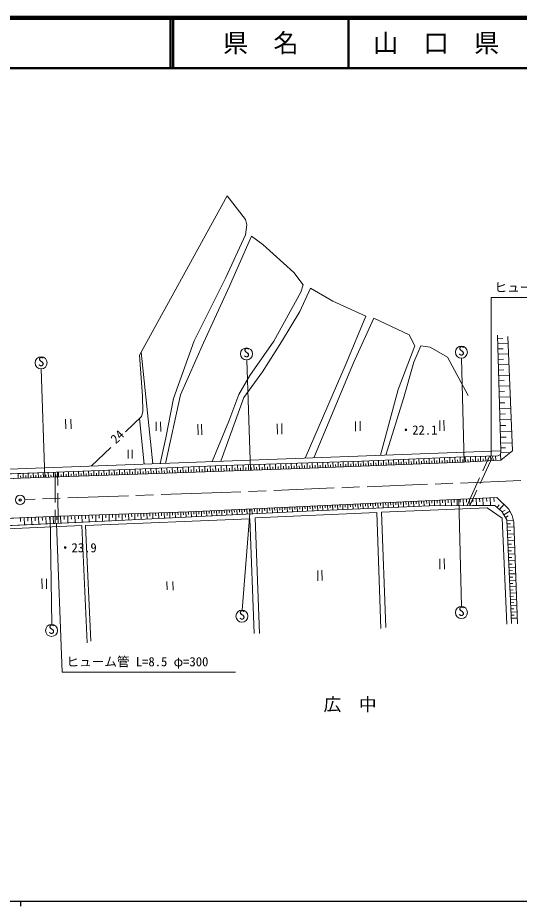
# Model space of a CAD drawing. Units: millimetres, scale not verified. Extents: x 40000 to 680000, y 20000 to 380000.
# Drawn here: x 267468 to 366837, y 204000 to 380000 of the extents above; entities that cross this region are included whole.
import ezdxf
from ezdxf.enums import TextEntityAlignment as Align

# ---------------------------------------------------------------- set-up
doc = ezdxf.new("R2010")
doc.units = ezdxf.units.MM
doc.header["$LTSCALE"] = 1000
doc.header["$PDMODE"] = 32
doc.header["$PDSIZE"] = 500
doc.linetypes.add('CHAIN', pattern=[18.5, 12, -1.5, 3.5, -1.5])
doc.linetypes.add('DASHED', pattern=[7.5, 6, -1.5])
for name, color, linetype, lineweight in [('M-BGD', 7, 'Continuous', 13), ('M-BGD-OTRS1', 7, 'DASHED', 13), ('M-BMK', 2, 'CHAIN', 13), ('M-BMK-SRVR', 3, 'Continuous', 13), ('M-STR-HTXT', 7, 'Continuous', 13), ('M-TTL', 2, 'Continuous', 140), ('M-TTL-BAND', 7, 'Continuous', 25), ('M-TTL-LINE', 7, 'Continuous', 50), ('M-TTL-TXT', 7, 'Continuous', 13)]:
    doc.layers.add(name, color=color, linetype=linetype, lineweight=lineweight)
doc.styles.add('ＭＳ ゴシック', font='')
doc.styles.get('ＭＳ ゴシック').set_extended_font_data('MS Gothic')

msp = doc.modelspace()

# ---------------------------------------------------------------- linework, layer by layer
at = {"layer": 'M-BGD'}
for p, q in [((296276, 321685), (308980, 344732)), ((308980, 344732), (312588, 340044)), ((312588, 340044), (312892, 338964)), ((312892, 338964), (312588, 336975)), ((312588, 336975), (308718, 328518)), ((309427, 326809), (313777, 336725)), ((313777, 336725), (316003, 335055)), ((316003, 335055), (322175, 329541)), ((322175, 329541), (323996, 327113)), ((308718, 328518), (302403, 315989)), ((304266, 315578), (309427, 326809)), ((323591, 325645), (318178, 315932)), ((323339, 321818), (325463, 326438)), ((323996, 327113), (323591, 325645)), ((325463, 326438), (329915, 323875)), ((329915, 323875), (336458, 320907)), ((291577, 313142), (296276, 321685)), ((319696, 315781), (323339, 321818)), ((336458, 320907), (332546, 311531)), ((334021, 311674), (338035, 320477)), ((338035, 320477), (345050, 317206)), ((345050, 317206), (346163, 314980)), ((363159, 294244), (362549, 317137)), ((364553, 316839), (365513, 294233)), ((302403, 315989), (298356, 304606)), ((299713, 305309), (304266, 315578)), ((318178, 315932), (313423, 309153)), ((315953, 309879), (319696, 315781)), ((362568, 316418), (363576, 316445)), ((362595, 315410), (364611, 315464)), ((294230, 291639), (291920, 313765)), ((346163, 314980), (342824, 306379)), ((345927, 311776), (347343, 314980)), ((347343, 314980), (349164, 314744)), ((349164, 314744), (352604, 312754)), ((362622, 314386), (363646, 314413)), ((362649, 313361), (364698, 313416)), ((292184, 305070), (291577, 313142)), ((312867, 312228), (313572, 290383)), ((332546, 311531), (324440, 292781)), ((326155, 292845), (334021, 311674)), ((343903, 304558), (345927, 311776)), ((352604, 312754), (356719, 305165)), ((355417, 312572), (355908, 291984)), ((362677, 312320), (363718, 312348)), ((272115, 310447), (272854, 288950)), ((312276, 304752), (315953, 309879)), ((362705, 311280), (364786, 311335)), ((362733, 310222), (363790, 310250)), ((313423, 309153), (311248, 305359)), ((362761, 309165), (364876, 309221)), ((362790, 308090), (363864, 308119)), ((342824, 306379), (339318, 293343)), ((362818, 307015), (364967, 307073)), ((292274, 301967), (292184, 305070)), ((296770, 291735), (299713, 305309)), ((298356, 304606), (296838, 296815)), ((307706, 292148), (312276, 304752)), ((311248, 305359), (309325, 300098)), ((340427, 293385), (343903, 304558)), ((362847, 305924), (363939, 305953)), ((362876, 304832), (365060, 304890)), ((362906, 303722), (364015, 303752)), ((288789, 297987), (291982, 301000)), ((291982, 301000), (292274, 301967)), ((362936, 302613), (365154, 302672)), ((362966, 301486), (364093, 301516)), ((276949, 300497), (276989, 298589)), ((277978, 300507), (278018, 298589)), ((292535, 291575), (291559, 300601)), ((294889, 299965), (294896, 298146)), ((295782, 299965), (295789, 298073)), ((303180, 299505), (303190, 297397)), ((303890, 299485), (303949, 297397)), ((309325, 300098), (305979, 292083)), ((318886, 299540), (318926, 297522)), ((319776, 299600), (319816, 297512)), ((334386, 300023), (334406, 298092)), ((335312, 300083), (335299, 298145)), ((351073, 300205), (351073, 298151)), ((351928, 300265), (351973, 298166)), ((362996, 300359), (365250, 300419)), ((363026, 299213), (364171, 299244)), ((363057, 298068), (365347, 298129)), ((296838, 296815), (295695, 291695)), ((363088, 296904), (364251, 296935)), ((363119, 295741), (365446, 295803)), ((263860, 290492), (363159, 294244)), ((282000, 291177), (285934, 294840)), ((289343, 294412), (289343, 292704)), ((290122, 294422), (290132, 292714)), ((363144, 294799), (364085, 294824)), ((363155, 293504), (363159, 294244)), ((365513, 294233), (363189, 292344)), ((308210, 291284), (335663, 292183)), ((335663, 292183), (355786, 293015)), ((335969, 291214), (335931, 292194)), ((336968, 291253), (336930, 292235)), ((337967, 291291), (337929, 292277)), ((338966, 291330), (338928, 292318)), ((339966, 291369), (339927, 292359)), ((340965, 291407), (340927, 292401)), ((341964, 291446), (341926, 292442)), ((342963, 291484), (342925, 292483)), ((343965, 291523), (343926, 292525)), ((344969, 291562), (344930, 292566)), ((345976, 291601), (345937, 292608)), ((346986, 291640), (346947, 292649)), ((347492, 291659), (347472, 292166)), ((347998, 291679), (347959, 292691)), ((348506, 291698), (348486, 292206)), ((349013, 291718), (348974, 292733)), ((349522, 291738), (349503, 292247)), ((350031, 291757), (349992, 292775)), ((350541, 291777), (350522, 292287)), ((351052, 291797), (351012, 292818)), ((351563, 291817), (351544, 292328)), ((352075, 291836), (352036, 292860)), ((352588, 291856), (352568, 292369)), ((353101, 291876), (353062, 292902)), ((353616, 291896), (353596, 292410)), ((354130, 291916), (354091, 292945)), ((354646, 291936), (354626, 292452)), ((355162, 291956), (355122, 292987)), ((355676, 291975), (355656, 292489)), ((355786, 293015), (362576, 293217)), ((363189, 292344), (355908, 291984)), ((356189, 291998), (356139, 293025)), ((356693, 292023), (356668, 292527)), ((357197, 292048), (357147, 293055)), ((357696, 292073), (357672, 292567)), ((358196, 292097), (358147, 293085)), ((358695, 292122), (358671, 292606)), ((359194, 292147), (359147, 293115)), ((359694, 292172), (359670, 292646)), ((360193, 292196), (360146, 293145)), ((360693, 292221), (360670, 292685)), ((361192, 292246), (361146, 293175)), ((361691, 292270), (361669, 292725)), ((362191, 292295), (362146, 293204)), ((362576, 293217), (363155, 293504)), ((363155, 293504), (363189, 292344)), ((363157, 293858), (365040, 293848)), ((273382, 289935), (290672, 290609)), ((285590, 289393), (285555, 290409)), ((286611, 289428), (286575, 290449)), ((287636, 289464), (287600, 290489)), ((288665, 289500), (288630, 290529)), ((289699, 289536), (289663, 290570)), ((290672, 290609), (308210, 291284)), ((290738, 289572), (290702, 290610)), ((291780, 289608), (291744, 290650)), ((292826, 289645), (292789, 290690)), ((293876, 289681), (293839, 290731)), ((294929, 289718), (294893, 290771)), ((325353, 290804), (295134, 289725)), ((295986, 289755), (295948, 290812)), ((297046, 289793), (297008, 290853)), ((298108, 289831), (298070, 290894)), ((299174, 289869), (299136, 290935)), ((299708, 289888), (299689, 290422)), ((300242, 289907), (300204, 290976)), ((300778, 289926), (300759, 290462)), ((301313, 289946), (301275, 291017)), ((301851, 289965), (301831, 290502)), ((302388, 289984), (302349, 291058)), ((302926, 290003), (302907, 290542)), ((303465, 290022), (303426, 291100)), ((304005, 290042), (303986, 290582)), ((304545, 290061), (304507, 291141)), ((305087, 290080), (305067, 290622)), ((305628, 290100), (305590, 291183)), ((306171, 290119), (306152, 290662)), ((306714, 290138), (306676, 291225)), ((307259, 290158), (307240, 290702)), ((307804, 290177), (307765, 291266)), ((308348, 290197), (308328, 290741)), ((308892, 290216), (308853, 291305)), ((309435, 290236), (309415, 290778)), ((309977, 290255), (309939, 291340)), ((310518, 290274), (310499, 290815)), ((311059, 290294), (311021, 291376)), ((311599, 290313), (311580, 290852)), ((312138, 290332), (312100, 291411)), ((312676, 290351), (312657, 290889)), ((313214, 290371), (313176, 291446)), ((313750, 290390), (313731, 290926)), ((314287, 290409), (314248, 291481)), ((314821, 290428), (314802, 290963)), ((315356, 290447), (315318, 291516)), ((315889, 290466), (315870, 290999)), ((316422, 290485), (316384, 291551)), ((316954, 290504), (316935, 291036)), ((317485, 290523), (317447, 291586)), ((318015, 290542), (317996, 291072)), ((318545, 290561), (318508, 291621)), ((319074, 290580), (319055, 291108)), ((319602, 290599), (319565, 291656)), ((320129, 290618), (320110, 291144)), ((320656, 290636), (320618, 291690)), ((321181, 290655), (321163, 291180)), ((321707, 290674), (321669, 291725)), ((322230, 290693), (322212, 291216)), ((322754, 290711), (322717, 291759)), ((323277, 290730), (323258, 291252)), ((323799, 290749), (323761, 291793)), ((324319, 290767), (324301, 291288)), ((324840, 290786), (324803, 291827)), ((325359, 290804), (325339, 291323)), ((355908, 291984), (325353, 290804)), ((325877, 290824), (325837, 291861)), ((326392, 290844), (326372, 291360)), ((326908, 290864), (326868, 291895)), ((327420, 290884), (327400, 291396)), ((327932, 290904), (327893, 291928)), ((328442, 290923), (328422, 291433)), ((328951, 290943), (328912, 291962)), ((329457, 290963), (329438, 291469)), ((329964, 290982), (329925, 291995)), ((330467, 291002), (330448, 291505)), ((330971, 291021), (330932, 292028)), ((331471, 291040), (331452, 291541)), ((331972, 291060), (331933, 292061)), ((332471, 291079), (332452, 291577)), ((332971, 291098), (332932, 292094)), ((333471, 291118), (333451, 291612)), ((333970, 291137), (333932, 292126)), ((334470, 291156), (334451, 291648)), ((334969, 291176), (334931, 292159)), ((335469, 291195), (335450, 291685)), ((336468, 291233), (336449, 291725)), ((337468, 291272), (337449, 291765)), ((338467, 291311), (338448, 291805)), ((339466, 291349), (339447, 291845)), ((340465, 291388), (340446, 291885)), ((341465, 291426), (341445, 291925)), ((342464, 291465), (342445, 291964)), ((343464, 291504), (343445, 292004)), ((344467, 291542), (344448, 292045)), ((345473, 291581), (345453, 292085)), ((346481, 291620), (346461, 292125)), ((267985, 288781), (242960, 287735)), ((260789, 289485), (273382, 289935)), ((267558, 288763), (267518, 289725)), ((295134, 289725), (267985, 288781)), ((268057, 288783), (268041, 289263)), ((268557, 288800), (268524, 289761)), ((269057, 288818), (269040, 289299)), ((269556, 288835), (269523, 289797)), ((270056, 288853), (270039, 289334)), ((270556, 288870), (270522, 289832)), ((271056, 288887), (271039, 289369)), ((271555, 288905), (271522, 289868)), ((272055, 288922), (272038, 289404)), ((272555, 288939), (272521, 289904)), ((273054, 288957), (273038, 289440)), ((273554, 288974), (273520, 289940)), ((274054, 288992), (274037, 289477)), ((274553, 289009), (274520, 289979)), ((275053, 289026), (275036, 289513)), ((275553, 289044), (275519, 290018)), ((276053, 289061), (276036, 289550)), ((276552, 289079), (276518, 290057)), ((277052, 289096), (277035, 289587)), ((277552, 289113), (277517, 290096)), ((278051, 289131), (278034, 289624)), ((278551, 289148), (278517, 290135)), ((279051, 289165), (279034, 289661)), ((279550, 289183), (279516, 290174)), ((280050, 289200), (280033, 289698)), ((280550, 289218), (280515, 290213)), ((281050, 289235), (281032, 289735)), ((281549, 289252), (281515, 290252)), ((282051, 289270), (282034, 289772)), ((282553, 289287), (282518, 290291)), ((283057, 289305), (283040, 289809)), ((283561, 289322), (283526, 290330)), ((284067, 289340), (284050, 289846)), ((284573, 289358), (284538, 290370)), ((285082, 289375), (285064, 289883)), ((286100, 289411), (286083, 289921)), ((287123, 289446), (287106, 289959)), ((288151, 289482), (288133, 289997)), ((289182, 289518), (289164, 290035)), ((290219, 289554), (290200, 290073)), ((291259, 289590), (291241, 290111)), ((292303, 289626), (292285, 290149)), ((293351, 289663), (293332, 290188)), ((294402, 289699), (294384, 290226)), ((295458, 289736), (295439, 290265)), ((296516, 289774), (296497, 290304)), ((297577, 289812), (297558, 290343)), ((298641, 289850), (298622, 290383)), ((301331, 282103), (362392, 284961)), ((328359, 283368), (328381, 282888)), ((328858, 283392), (328904, 282428)), ((329358, 283415), (329380, 282933)), ((329857, 283438), (329903, 282471)), ((330357, 283462), (330379, 282978)), ((330856, 283485), (330902, 282514)), ((331356, 283508), (331378, 283023)), ((331855, 283532), (331901, 282558)), ((332355, 283555), (332377, 283068)), ((332854, 283579), (332900, 282601)), ((333354, 283602), (333376, 283113)), ((333853, 283625), (333899, 282644)), ((334352, 283649), (334375, 283158)), ((334852, 283672), (334898, 282688)), ((335351, 283695), (335374, 283203)), ((335851, 283719), (335897, 282731)), ((336350, 283742), (336373, 283248)), ((336850, 283766), (336896, 282774)), ((337349, 283789), (337372, 283293)), ((337849, 283812), (337895, 282818)), ((338348, 283836), (338371, 283338)), ((338848, 283859), (338894, 282861)), ((339347, 283883), (339370, 283383)), ((339846, 283906), (339893, 282904)), ((340347, 283929), (340371, 283429)), ((340848, 283953), (340895, 282948)), ((341351, 283976), (341374, 283474)), ((341853, 284000), (341900, 282991)), ((342357, 284023), (342381, 283519)), ((342862, 284047), (342909, 283035)), ((343368, 284071), (343391, 283565)), ((343874, 284094), (343921, 283079)), ((344381, 284118), (344405, 283610)), ((344889, 284142), (344937, 283123)), ((345399, 284166), (345423, 283656)), ((345908, 284190), (345956, 283167)), ((346419, 284214), (346443, 283702)), ((346931, 284238), (346979, 283211)), ((347444, 284262), (347468, 283749)), ((347957, 284286), (348005, 283256)), ((348472, 284310), (348496, 283795)), ((348986, 284334), (349035, 283301)), ((357584, 283414), (349062, 283302)), ((349503, 284358), (349527, 283841)), ((350020, 284382), (350069, 283315)), ((350553, 284407), (350578, 283874)), ((351087, 284432), (351138, 283329)), ((351638, 284458), (351664, 283906)), ((352189, 284484), (352243, 283344)), ((352759, 284510), (352786, 283940)), ((353329, 284537), (353384, 283359)), ((353918, 284565), (353946, 283976)), ((354507, 284592), (354564, 283374)), ((355375, 263370), (354869, 284609)), ((355116, 284621), (355145, 284012)), ((355725, 284649), (355784, 283390)), ((356355, 284679), (356384, 284049)), ((356984, 284708), (357045, 283407)), ((361990, 283384), (357584, 283414)), ((357634, 284739), (357665, 284088)), ((358285, 284769), (358349, 283409)), ((358965, 284801), (358997, 284121)), ((359645, 284833), (359712, 283400)), ((360361, 284866), (360395, 284150)), ((361078, 284900), (361149, 283390)), ((361833, 284935), (361868, 284180)), ((363399, 282225), (361990, 283384)), ((362392, 284961), (364764, 282634)), ((362449, 283007), (362863, 283510)), ((362953, 282593), (363780, 283599)), ((275766, 281294), (301331, 282103)), ((285565, 281604), (285607, 280302)), ((324689, 282245), (286073, 280323)), ((286216, 281624), (286237, 280973)), ((286868, 281645), (286908, 280364)), ((287508, 281665), (287528, 281025)), ((288148, 281686), (288188, 280428)), ((288777, 281706), (288797, 281077)), ((289406, 281725), (289445, 280491)), ((290023, 281745), (290043, 281128)), ((290641, 281765), (290679, 280552)), ((291247, 281784), (291266, 281177)), ((291853, 281803), (291891, 280612)), ((292449, 281822), (292468, 281226)), ((293044, 281841), (293081, 280672)), ((293629, 281859), (293647, 281275)), ((294213, 281878), (294249, 280730)), ((294787, 281896), (294805, 281322)), ((295361, 281914), (295397, 280787)), ((295925, 281932), (295942, 281368)), ((296488, 281950), (296523, 280843)), ((297042, 281967), (297059, 281414)), ((297595, 281985), (297629, 280898)), ((298138, 282002), (298155, 281459)), ((298682, 282019), (298715, 280952)), ((299215, 282036), (299232, 281502)), ((299749, 282053), (299782, 281005)), ((300273, 282069), (300289, 281546)), ((300796, 282086), (300829, 281057)), ((301311, 282102), (301327, 281588)), ((301825, 282126), (301873, 281109)), ((302333, 282150), (302357, 281641)), ((302842, 282174), (302889, 281160)), ((303349, 282197), (303373, 281690)), ((303856, 282221), (303903, 281210)), ((304361, 282245), (304385, 281739)), ((304867, 282268), (304914, 281261)), ((305371, 282292), (305394, 281788)), ((305875, 282316), (305922, 281311)), ((306377, 282339), (306401, 281837)), ((306879, 282363), (306926, 281361)), ((307380, 282386), (307404, 281885)), ((307881, 282410), (307928, 281411)), ((308381, 282433), (308404, 281934)), ((308880, 282456), (308927, 281460)), ((309380, 282480), (309403, 281982)), ((309879, 282503), (309926, 281510)), ((310379, 282527), (310402, 282030)), ((310878, 282550), (310924, 281560)), ((311378, 282573), (311401, 282078)), ((311877, 282597), (311923, 281610)), ((311914, 262645), (313539, 282674)), ((312377, 282620), (312400, 282126)), ((312876, 282643), (312922, 281659)), ((313375, 282667), (313398, 282175)), ((313875, 282690), (313921, 281709)), ((314374, 282714), (314397, 282223)), ((338616, 282009), (314479, 280927)), ((314874, 282737), (314920, 281759)), ((315373, 282760), (315396, 282271)), ((315873, 282784), (315918, 281808)), ((316372, 282807), (316395, 282319)), ((316872, 282830), (316917, 281858)), ((317371, 282854), (317394, 282368)), ((317870, 282877), (317916, 281908)), ((318370, 282901), (318393, 282416)), ((318869, 282924), (318915, 281958)), ((319369, 282947), (319391, 282464)), ((319868, 282971), (319913, 282007)), ((320368, 282994), (320390, 282512)), ((320867, 283017), (320912, 282057)), ((321367, 283041), (321389, 282561)), ((321866, 283064), (321911, 282107)), ((322366, 283088), (322388, 282609)), ((322865, 283111), (322910, 282156)), ((323364, 283134), (323387, 282657)), ((323864, 283158), (323908, 282206)), ((324363, 283181), (324386, 282705)), ((349062, 283302), (324689, 282245)), ((324863, 283205), (324907, 282255)), ((325362, 283228), (325385, 282753)), ((325862, 283251), (325906, 282298)), ((326361, 283275), (326384, 282798)), ((326861, 283298), (326905, 282341)), ((327360, 283321), (327382, 282843)), ((327860, 283345), (327905, 282384)), ((339437, 259019), (338616, 282009)), ((360452, 282909), (339526, 282088)), ((339526, 282088), (340403, 259222)), ((363449, 280900), (360452, 282909)), ((364409, 280516), (363399, 282225)), ((363453, 282135), (364042, 282482)), ((363801, 281546), (364978, 282241)), ((364764, 282634), (365438, 281398)), ((255025, 280383), (275766, 281294)), ((286073, 280323), (261705, 279217)), ((267997, 280952), (268029, 280228)), ((268721, 280984), (268784, 279538)), ((269444, 281016), (269475, 280293)), ((270167, 281048), (270230, 279604)), ((270889, 281079), (270920, 280358)), ((271610, 281111), (271674, 279669)), ((272331, 281143), (272363, 280422)), ((273052, 281174), (273115, 279735)), ((273772, 281206), (273803, 280486)), ((274201, 259821), (273899, 281212)), ((274492, 281238), (274555, 279800)), ((275210, 281269), (275242, 280550)), ((275929, 281299), (275975, 279865)), ((276646, 281321), (276669, 280604)), ((277363, 281344), (277408, 279930)), ((278071, 281367), (278093, 280659)), ((278778, 281389), (278822, 279994)), ((279475, 281411), (279497, 280713)), ((280173, 281433), (280217, 280057)), ((280861, 281455), (280883, 280767)), ((313457, 280773), (280872, 279447)), ((281549, 281477), (281592, 280119)), ((282228, 281498), (282249, 280820)), ((282906, 281520), (282949, 280181)), ((283576, 281541), (283597, 280871)), ((284245, 281562), (284287, 280242)), ((284905, 281583), (284926, 280923)), ((314299, 258039), (313457, 280773)), ((314479, 280927), (315379, 258016)), ((364354, 259843), (363449, 280900)), ((364125, 280996), (364676, 281321)), ((365292, 260038), (364409, 280516)), ((364412, 280435), (365689, 280490)), ((365438, 281398), (365798, 280093)), ((365798, 280093), (366516, 259972)), ((280180, 279413), (263857, 278712)), ((281226, 256165), (280180, 279413)), ((280872, 279447), (281968, 256479)), ((364442, 279754), (365122, 279783)), ((364471, 279073), (365832, 279132)), ((364500, 278397), (365176, 278427)), ((364529, 277722), (365881, 277780)), ((364558, 277051), (365229, 277080)), ((364587, 276380), (365928, 276438)), ((364616, 275715), (365282, 275743)), ((364645, 275049), (365976, 275106)), ((351128, 272809), (351128, 270756)), ((351982, 272869), (352027, 270771)), ((364673, 274388), (365334, 274417)), ((364702, 273727), (366023, 273784)), ((364730, 273072), (365386, 273100)), ((364758, 272416), (366070, 272472)), ((364786, 271765), (365437, 271793)), ((364814, 271114), (366116, 271170)), ((326896, 270533), (326896, 268479)), ((327750, 270593), (327795, 268494)), ((364842, 270467), (365488, 270495)), ((364870, 269821), (366162, 269877)), ((272231, 268906), (272276, 266852)), ((273161, 268861), (273191, 266852)), ((297037, 268307), (297104, 266661)), ((298216, 268300), (298283, 266621)), ((364898, 269180), (365539, 269207)), ((364925, 268538), (366208, 268593)), ((364953, 267901), (365590, 267929)), ((364980, 267265), (366254, 267320)), ((365008, 266633), (365640, 266660)), ((365035, 266001), (366299, 266055)), ((365062, 265373), (365689, 265400)), ((365089, 264746), (366344, 264800)), ((365116, 264123), (365738, 264150)), ((365143, 263501), (366388, 263554)), ((365169, 262883), (365787, 262909)), ((365196, 262264), (366432, 262318)), ((365222, 261651), (365836, 261677)), ((365249, 261037), (366476, 261090))]:
    msp.add_line(p, q, dxfattribs=at)
for points in [[(362576, 293217), (363155, 293504), (363159, 294244), (362549, 317137)], [(364553, 316839), (365513, 294233), (363189, 292344)], [(68280, 282092), (136105, 284632), (163693, 285869), (178061, 286431), (210891, 287521), (215283, 287701), (217187, 288496), (248604, 288975), (260789, 289485), (273382, 289935), (290672, 290609), (308210, 291284), (335663, 292183), (355786, 293015), (362576, 293217), (363155, 293504)], [(363189, 292344), (355908, 291984), (325353, 290804), (295134, 289725), (267985, 288781), (261247, 288499), (242960, 287735), (208020, 286318), (182455, 285273), (157970, 284295), (143063, 283755), (115509, 282609), (93233, 281765), (68339, 280809)], [(68668, 273499), (106529, 274818), (128687, 275594), (151048, 276471), (167573, 277145), (195060, 278191), (225042, 279270), (255025, 280383), (275766, 281294), (301331, 282103), (362392, 284961)], [(361990, 283384), (357584, 283414), (349062, 283302), (324689, 282245), (286073, 280323), (261705, 279217), (261135, 279292), (233899, 278299), (208807, 277389), (169921, 275871), (162147, 275580), (154823, 275324), (154080, 275306), (149184, 275191), (141060, 274907), (125726, 274217), (110796, 273662), (96541, 273183), (84355, 272793), (68721, 272297)], [(365292, 260038), (364409, 280516), (363399, 282225), (361990, 283384)], [(362392, 284961), (364764, 282634), (365438, 281398), (365798, 280093), (366516, 259972)]]:
    msp.add_lwpolyline(points, dxfattribs=at)
for centre in [(312800, 313418), (355370, 313762), (272096, 311638), (311893, 261453), (355379, 262179), (274164, 258630)]:
    msp.add_circle(centre, 1192, dxfattribs=at)
at = {"layer": 'M-BGD-OTRS1'}
for p, q in [((356507, 283400), (360920, 293168)), ((361598, 293188), (357045, 283407)), ((274851, 289992), (274903, 279816)), ((275457, 279841), (275364, 290012))]:
    msp.add_line(p, q, dxfattribs=at)
at = {"layer": 'M-BMK'}
for p, q in [((367159, 288314), (307876, 285968)), ((307876, 285968), (268866, 284581))]:
    msp.add_line(p, q, dxfattribs=at)
at = {"layer": 'M-BMK-SRVR'}
msp.add_circle((267933, 284479), 938, dxfattribs=at)
msp.add_point((267933, 284479), dxfattribs=at)
at = {"layer": 'M-STR-HTXT'}
for p, q in [((361275, 293178), (361275, 324615)), ((361275, 324615), (396613, 324615)), ((275169, 279828), (276235, 250388)), ((276235, 250388), (310636, 250388))]:
    msp.add_line(p, q, dxfattribs=at)
at = {"layer": 'M-TTL'}
msp.add_line((680000, 380000), (40000, 380000), dxfattribs=at)
at = {"layer": 'M-TTL-BAND'}
for p, q in [((40000, 205000), (579000, 205000)), ((268000, 205000), (268000, 204000))]:
    msp.add_line(p, q, dxfattribs=at)
at = {"layer": 'M-TTL-LINE'}
for p, q in [((297750, 380000), (297750, 370000)), ((298250, 380000), (298250, 370000)), ((333000, 380000), (333000, 370000)), ((40000, 370000), (680000, 370000))]:
    msp.add_line(p, q, dxfattribs=at)

# ---------------------------------------------------------------- texts
at = {"layer": 'M-BGD', "style": 'ＭＳ ゴシック'}
for s, p in [('S', (312186, 312203)), ('S', (354756, 312548)), ('S', (271481, 310424)), ('・22.1', (343141, 296874)), ('・23.9', (275621, 273557)), ('S', (311278, 260239)), ('S', (354764, 260964)), ('S', (273550, 257415))]:
    msp.add_text(s, height=1833, dxfattribs=at).set_placement(p, align=Align.BOTTOM_LEFT)
msp.add_text('24', height=1833, rotation=42.96, dxfattribs=at).set_placement((287278, 295094), align=Align.BOTTOM_LEFT)
at = {"layer": 'M-STR-HTXT', "style": 'ＭＳ ゴシック'}
for s, height, p in [('ヒューム管 L=10.5 φ=600', 1833, (361945, 325141)), ('ヒューム管 L=8.5 φ=300', 1833, (277119, 250979)), ('広\u3000中', 2566, (328070, 241933))]:
    msp.add_text(s, height=height, dxfattribs=at).set_placement(p, align=Align.BOTTOM_LEFT)
at = {"layer": 'M-TTL-TXT', "style": 'ＭＳ ゴシック'}
for s, p in [('県\u3000名', (315625, 375000)), ('山\u3000口\u3000県', (350375, 375000))]:
    msp.add_text(s, height=3666, dxfattribs=at).set_placement(p, align=Align.MIDDLE_CENTER)

doc.saveas('drawing.dxf')
